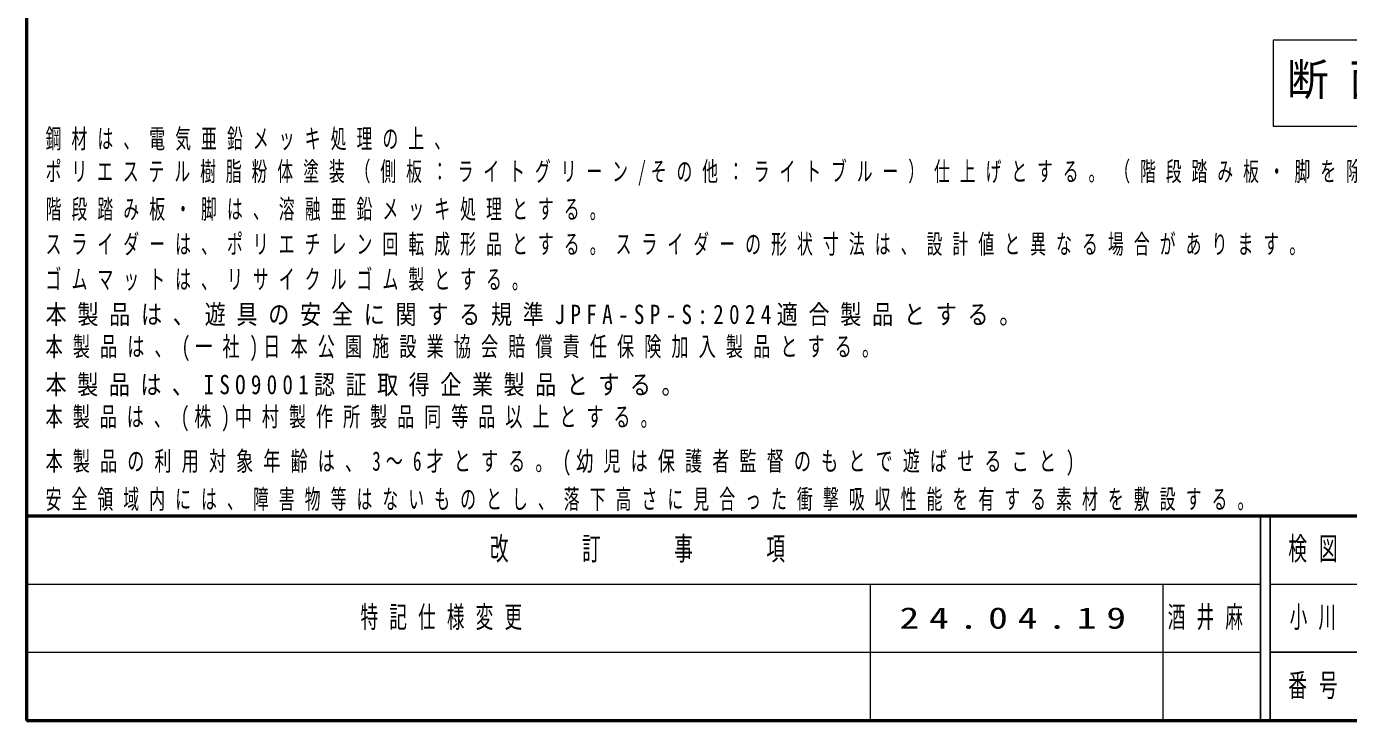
# Model space of a CAD drawing. Units: millimetres on the paper. Extents: x -365 to 0, y 0 to 257.
# Drawn here: x -365 to -229.5, y 0 to 71.2 of the extents above; entities that cross this region are included whole.
import ezdxf

# ---------------------------------------------------------------- set-up
doc = ezdxf.new("R2010")
doc.units = ezdxf.units.MM
doc.layers.add('LY_1', color=7, linetype='Continuous', lineweight=13)
doc.layers.add('LY_2', color=7, linetype='Continuous', lineweight=13)
doc.layers.add('LY_3', color=7, linetype='Continuous')
doc.styles.add('ＭＳ ゴシック', font='')
doc.styles.get('ＭＳ ゴシック').set_extended_font_data('MS Gothic')

msp = doc.modelspace()

# ---------------------------------------------------------------- linework, layer by layer
at = {"layer": 'LY_1'}
for p, q in [((-237.195, 69.744), (-237.195, 60.944)), ((-189.395, 69.744), (-237.195, 69.744)), ((-237.195, 60.944), (-189.395, 60.944))]:
    msp.add_line(p, q, dxfattribs=at)
at = {"layer": 'LY_2', "lineweight": 50}
for p, q in [((-365, 257), (-365, 0)), ((-365, 21), (0, 21)), ((-365, 0), (0, 0))]:
    msp.add_line(p, q, dxfattribs=at)
at = {"layer": 'LY_2', "lineweight": 25}
for p, q in [((-238.5, 21), (-238.5, 0)), ((-237.5, 21), (-237.5, 0)), ((-237.5, 7), (0, 7))]:
    msp.add_line(p, q, dxfattribs=at)
at = {"layer": 'LY_2'}
for p, q in [((-365, 14), (-238.5, 14)), ((-278.5, 14), (-278.5, 0)), ((-248.5, 14), (-248.5, 0)), ((-237.5, 14), (-182.5, 14)), ((-365, 7), (-238.5, 7))]:
    msp.add_line(p, q, dxfattribs=at)

# ---------------------------------------------------------------- texts
at = {"layer": 'LY_1', "style": 'ＭＳ ゴシック'}
for s, insert, char_height, attachment_point in [('\\T1.5;\\W0.95;断面図\u3000S=1/50', (-235.795, 65.344), 3.299, 4), ('\\T1.64;\\W0.6;鋼材は、電気亜鉛メッキ処理の上、', (-363.035, 58.437), 1.979, 7), ('\\T1.63;\\W0.6;ポリエステル樹脂粉体塗装（側板：ライトグリーン/その他：ライトブルー）仕上げとする。（階段踏み板・脚を除く）', (-363.035, 54.837), 1.979, 7), ('\\T1.64;\\W0.6;階段踏み板・脚は、溶融亜鉛メッキ処理とする。', (-363.035, 51.237), 1.979, 7), ('\\T1.64;\\W0.6;スライダーは、ポリエチレン回転成形品とする。スライダーの形状寸法は、設計値と異なる場合があります。', (-363.035, 47.637), 1.979, 7), ('\\T1.64;\\W0.6;ゴムマットは、リサイクルゴム製とする。', (-363.035, 44.037), 1.979, 7), ('\\T1.51;\\W0.8;本製品は、遊具の安全に関する規準JPFA-SP-S:2024適合製品とする。', (-363.035, 40.437), 1.979, 7), ('\\T1.59;\\W0.65;本製品は、(一社)日本公園施設業協会賠償責任保険加入製品とする。', (-363.035, 36.837), 1.979, 7), ('\\T1.5;\\W0.8;本製品は、ISO9001認証取得企業製品とする。', (-363.035, 33.237), 1.979, 7), ('\\T1.58;\\W0.65;本製品は、(株)中村製作所製品同等品以上とする。', (-363.035, 29.637), 1.979, 7), ('\\T1.59;\\W0.65;本製品の利用対象年齢は、3～6才とする。(幼児は保護者監督のもとで遊ばせること)', (-363.035, 25.091), 1.979, 7), ('\\T1.64;\\W0.6;安全領域内には、障害物等はないものとし、落下高さに見合った衝撃吸収性能を有する素材を敷設する。', (-363.035, 21.491), 1.979, 7), ('\\T1.64;\\W0.6;特記仕様変更', (-330.75, 10.5), 2.199, 4), ('\\T1.5;\\W1.35;24.04.19', (-275.5, 10.5), 2.199, 4), ('\\T1.64;\\W0.6;酒井麻', (-248, 10.5), 2.199, 4)]:
    msp.add_mtext(s, dxfattribs=dict(at, insert=insert, char_height=char_height, attachment_point=attachment_point))
at = {"layer": 'LY_2', "char_height": 2.346, "attachment_point": 5, "style": 'ＭＳ ゴシック'}
for s, insert in [('\\T1.64;\\W0.6;改\u3000\u3000訂\u3000\u3000事\u3000\u3000項', (-301.75, 17.5)), ('\\T1.64;\\W0.6;検図', (-232.5, 17.5)), ('\\T1.64;\\W0.6;番号', (-232.5, 3.5))]:
    msp.add_mtext(s, dxfattribs=dict(at, insert=insert))
at = {"layer": 'LY_3', "insert": (-235.5, 10.5), "char_height": 2.199, "attachment_point": 4, "style": 'ＭＳ ゴシック'}
msp.add_mtext('\\T1.64;\\W0.6;小川', dxfattribs=at)

doc.saveas('drawing.dxf')
